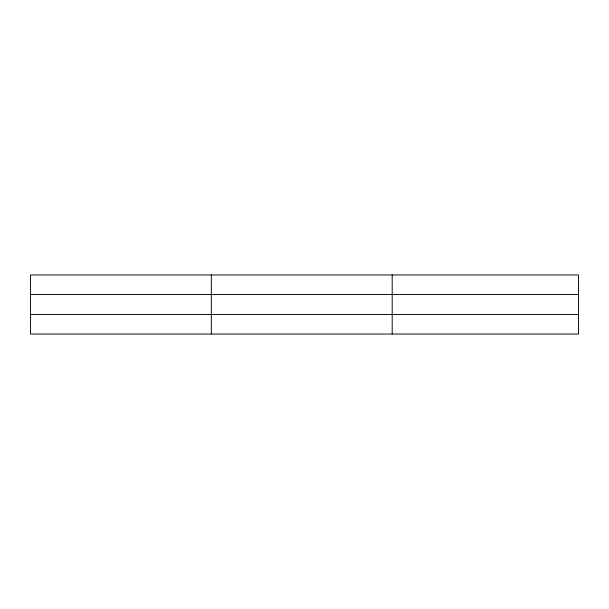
<?xml version="1.0" encoding="UTF-8"?>
<svg xmlns="http://www.w3.org/2000/svg" width="609" height="609" viewBox="0 0 609 609"><rect width="100%" height="100%" fill="white"/><g stroke="black" fill="none" stroke-linecap="round" stroke-linejoin="round"><path stroke-width="0.91" d="M211.323 334.044L211.323 274.956M392.196 334.044L392.196 274.956M578.55 314.548L578.55 334.044L30.45 334.044L30.45 274.956L578.55 274.956L578.55 314.548L30.45 314.548M30.45 294.452L578.55 294.452"/></g></svg>
